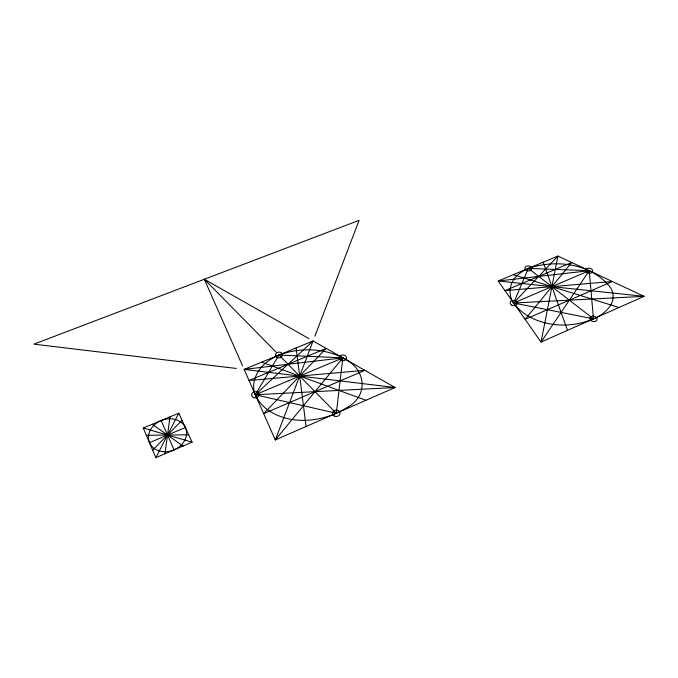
<?xml version="1.0" encoding="UTF-8"?>
<svg xmlns="http://www.w3.org/2000/svg" width="678" height="678" viewBox="0 0 678 678"><rect width="100%" height="100%" fill="white"/><g stroke="black" fill="none" stroke-linecap="round" stroke-linejoin="round"><path stroke-width="1.02" d="M336.305 413.258L342.848 357.865C323.33 347.916 299.362 347.467 278.955 355.026A45.562 37.9 -7.2 0 0 267.022 362.001C256.055 370.01 248.911 386.291 257.309 398.579A47.985 39.646 -6.7 0 0 266.785 409.19C289.947 426.089 322.821 422.335 346.28 407.978C369.925 395.749 365.662 367.951 342.848 357.865L278.955 355.026L255.326 394.749L336.305 413.258L278.955 355.026M165 453.76L169.983 416.868M314.906 336.144L359.094 220.342L33.9 344.144L236.317 368.451M513.627 302.998L528.348 268.403C555.968 258.945 592.564 263.403 610.827 288.125C619.497 303.524 602.005 316.906 588.707 320.719C568.732 327.669 545.51 326.457 527.187 315.49A45.892 34.019 11.5 0 1 516.221 306.32C506.941 297.659 508.525 282.023 518.399 274.505A43.545 32.493 11.7 0 1 528.348 268.403L589.25 270.7L593.462 318.821L513.627 302.998L557.918 256.055L644.1 296.345L541.044 342.085L498.194 280.997L557.918 256.055L541.044 342.085L589.25 270.7L498.194 280.997L644.1 296.345L513.627 302.998L589.25 270.7M155.864 457.658L178.797 413.182L192.103 442.166L155.864 457.658L143.244 428.021L178.797 413.182M342.848 357.865L275.285 439.971L244.131 369.391L313.067 340.966L395.105 387.519L275.285 439.971L313.067 340.966L255.326 394.749L395.105 387.519L244.131 369.391L342.848 357.865L255.326 394.749M152.66 450.124L182.068 420.309M149.482 442.675L185.374 427.513M146.346 435.301L188.721 434.793M143.244 428.021L192.103 442.166M513.348 274.675L618.997 307.49M261.632 362.171L365.976 400.274M242.58 365.883L204.341 279.26L308.914 338.61M152.203 424.284L183.119 446.014M528.348 268.403L593.462 318.821M204.341 279.26L276.082 352.102M161.118 420.563L174.085 449.87M543.205 262.2L567.478 330.356M296.1 347.958L306.083 426.487M571.707 262.496L525.103 319.363L612.344 281.497L504.966 290.65L571.707 262.496M326.16 348.399L263.674 413.656L364.832 370.341L249.038 380.511L326.16 348.399M163.034 451.667A19.484 16.018 -20.9 0 0 185.806 428.564A19.484 16.018 -20.9 0 0 153.677 425.547A19.484 16.018 -20.9 0 0 163.034 451.667M334.483 416.123A3.78 3.22 -3.5 0 0 340.076 413.139A3.78 3.22 -3.5 0 0 334.356 410.546A3.78 3.22 -3.5 0 0 334.483 416.123M277.327 357.721A3.61 2.915 -8.1 0 0 282.548 354.704A3.61 2.915 -8.1 0 0 276.997 352.679A3.61 2.915 -8.1 0 0 277.327 357.721M341.119 360.484A3.61 2.949 -2.4 0 0 346.458 357.747A3.61 2.949 -2.4 0 0 340.966 355.382A3.61 2.949 -2.4 0 0 341.119 360.484M253.835 397.698A3.737 3.093 -11.5 0 0 259.013 394.189A3.737 3.093 -11.5 0 0 253.131 392.393A3.737 3.093 -11.5 0 0 253.835 397.698M590.979 320.541A3.644 2.72 14.7 0 0 596.954 319.872A3.644 2.72 14.7 0 0 592.462 316.067A3.644 2.72 14.7 0 0 590.979 320.541M526.247 270.251A3.432 2.526 9.4 0 0 531.721 269.013A3.432 2.526 9.4 0 0 527.069 265.962A3.432 2.526 9.4 0 0 526.247 270.251M587.046 272.437A3.492 2.517 12.5 0 0 592.657 271.497A3.492 2.517 12.5 0 0 588.063 268.2A3.492 2.517 12.5 0 0 587.046 272.437M511.441 304.964A3.526 2.678 9.7 0 0 517.094 303.651A3.526 2.678 9.7 0 0 512.339 300.405A3.526 2.678 9.7 0 0 511.441 304.964"/></g></svg>
